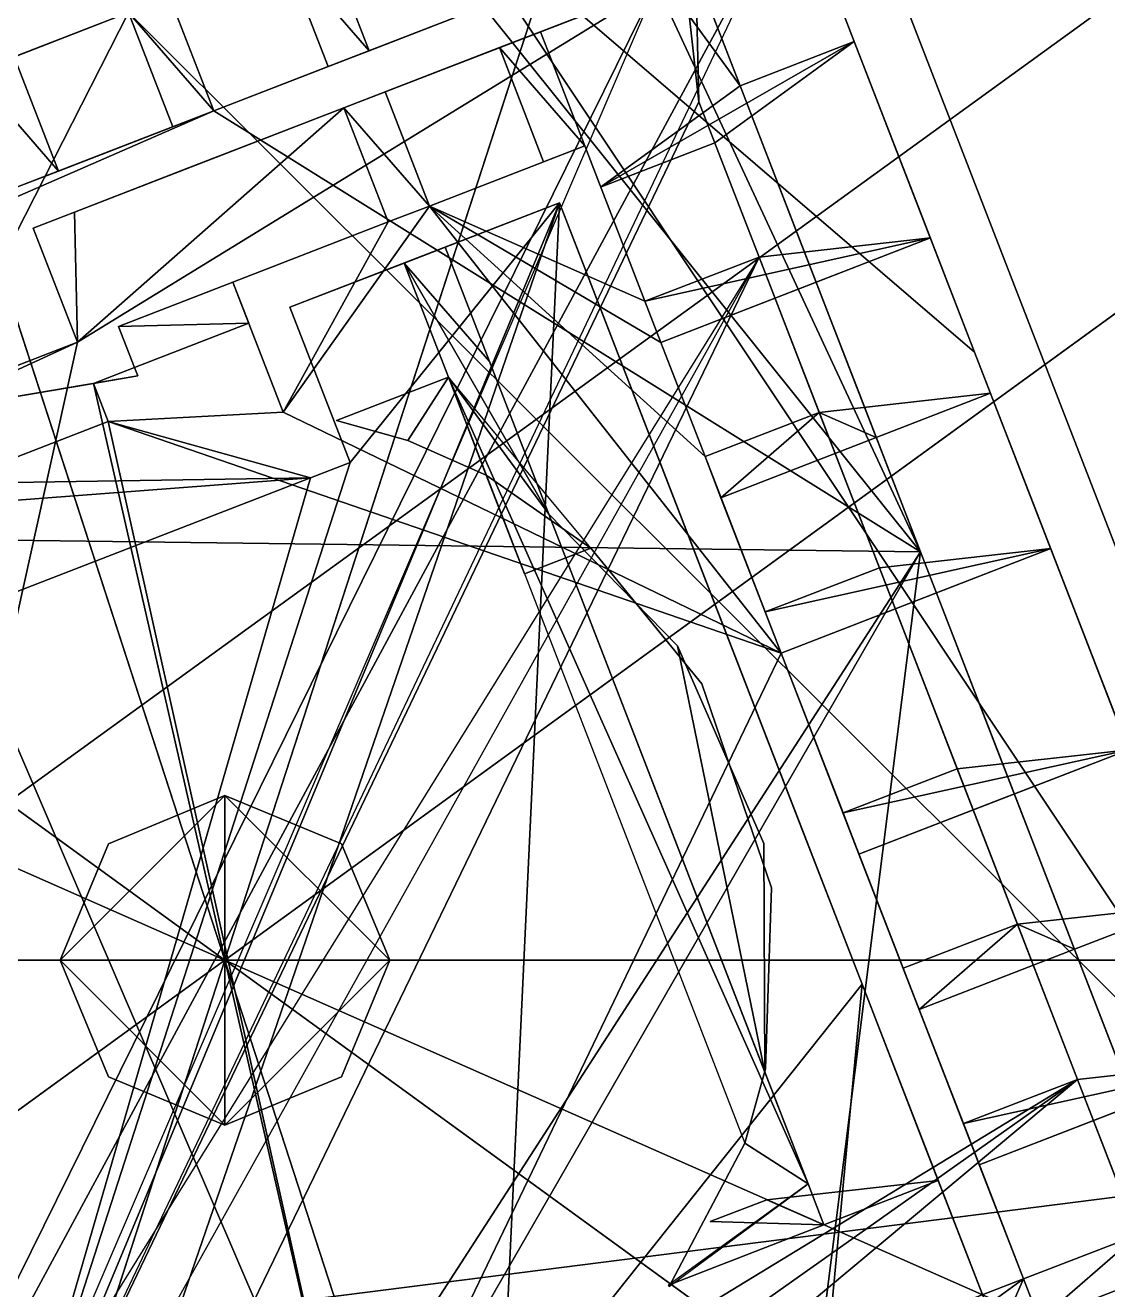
# Model space of a CAD drawing. Header units: metres. Extents: x -113 to 180, y -133 to 86.
# Drawn here: x 142.646 to 143.237, y 54.188 to 54.878 of the extents above; entities that cross this region are included whole.
import ezdxf

# ---------------------------------------------------------------- set-up
doc = ezdxf.new("R2010")
doc.units = ezdxf.units.M
for name, color, linetype, true_color in [('ACERA', 7, 'Continuous', 0xb9b3a6), ('ASFALTO', 7, 'Continuous', 0x4a4b4e), ('COPA', 7, 'Continuous', 0x4f7f4a), ('TERRENO', 7, 'Continuous', 0x9a9179), ('TRONCO', 7, 'Continuous', 0x6b4f35)]:
    doc.layers.add(name, color=color, linetype=linetype, true_color=true_color)

msp = doc.modelspace()

# ---------------------------------------------------------------- linework, layer by layer
at = {"layer": 'ACERA'}
for points in [[(138.92901, 51.7671, 70.19543), (145.1979, 54.17177, 69.82047), (144.5576, 55.8461, 69.88098)], [(138.92901, 51.7671, 70.19543), (144.5576, 55.8461, 69.88098), (142.37574, 55.00692, 70.01166)], [(143.44761, 54.06191, 69.928), (143.06112, 55.05996, 69.96495), (142.06307, 54.67347, 70.02765)], [(142.06307, 54.67347, 69.89765), (143.06112, 55.05996, 69.83495), (143.06112, 55.05996, 69.96495)], [(142.06307, 54.67347, 69.89765), (143.06112, 55.05996, 69.96495), (142.06307, 54.67347, 70.02765)], [(143.06112, 55.05996, 69.83495), (143.44761, 54.06191, 69.798), (143.44761, 54.06191, 69.928)], [(143.06112, 55.05996, 69.83495), (143.44761, 54.06191, 69.928), (143.06112, 55.05996, 69.96495)], [(143.03664, 54.84532, 69.96324), (143.00379, 54.93016, 69.9667), (142.97963, 54.99254, 69.96945)], [(143.03664, 54.84532, 69.96324), (142.97963, 54.99254, 69.96945), (142.98133, 54.92146, 69.96811)], [(143.06617, 54.95431, 69.96278), (142.99003, 54.89901, 69.96712), (142.4965, 53.89875, 69.98515)], [(143.06617, 54.95431, 69.96278), (142.4965, 53.89875, 69.98515), (142.52705, 53.81986, 69.98228)], [(143.16472, 54.69981, 69.95347), (143.06617, 54.95431, 69.96278), (142.87234, 54.95099, 69.97619)], [(143.16472, 54.69981, 69.95347), (143.09902, 54.86948, 69.95966), (143.06617, 54.95431, 69.96278)], [(143.06617, 54.95431, 69.83278), (143.09902, 54.86948, 69.82966), (143.09902, 54.86948, 69.95966)], [(143.06617, 54.95431, 69.83278), (143.09902, 54.86948, 69.95966), (143.06617, 54.95431, 69.96278)], [(143.33864, 54.25069, 69.93711), (142.87234, 54.95099, 69.97619), (142.70267, 54.88528, 69.98685)], [(143.33864, 54.25069, 69.93711), (143.16472, 54.69981, 69.95347), (142.87234, 54.95099, 69.97619)], [(143.01419, 54.83663, 69.96453), (143.00379, 54.93016, 69.9667), (142.52705, 53.81986, 69.98228)], [(142.83412, 54.86445, 69.97736), (142.80997, 54.92683, 69.98011), (142.78751, 54.91814, 69.98152)], [(142.80997, 54.92683, 69.85011), (142.83412, 54.86445, 69.84736), (142.83412, 54.86445, 69.97736)], [(142.80997, 54.92683, 69.85011), (142.83412, 54.86445, 69.97736), (142.80997, 54.92683, 69.98011)], [(143.00379, 54.93016, 69.8367), (143.03664, 54.84532, 69.83324), (143.03664, 54.84532, 69.96324)], [(143.00379, 54.93016, 69.8367), (143.03664, 54.84532, 69.96324), (143.00379, 54.93016, 69.9667)], [(143.01419, 54.83663, 69.96453), (143.01249, 54.9077, 69.96571), (143.00379, 54.93016, 69.9667)], [(143.1352, 54.59082, 69.95396), (142.98133, 54.92146, 69.96811), (142.8965, 54.88861, 69.97344)], [(143.1352, 54.59082, 69.95396), (143.03664, 54.84532, 69.96324), (142.98133, 54.92146, 69.96811)], [(142.83412, 54.86445, 69.97736), (142.78751, 54.91814, 69.98152), (142.81166, 54.85576, 69.97877)], [(142.81166, 54.85576, 69.84877), (142.78751, 54.91814, 69.85152), (142.78751, 54.91814, 69.98152)], [(142.81166, 54.85576, 69.84877), (142.78751, 54.91814, 69.98152), (142.81166, 54.85576, 69.97877)], [(143.01249, 54.9077, 69.83571), (143.01419, 54.83663, 69.83453), (143.01419, 54.83663, 69.96453)], [(143.01249, 54.9077, 69.83571), (143.01419, 54.83663, 69.96453), (143.01249, 54.9077, 69.96571)], [(142.99003, 54.89901, 69.96712), (142.67485, 54.70522, 69.98569), (142.4965, 53.89875, 69.98515)], [(142.99003, 54.89901, 69.96712), (142.82036, 54.8333, 69.97778), (142.67485, 54.70522, 69.98569)], [(142.99003, 54.89901, 69.96712), (142.9052, 54.86615, 69.97245), (142.82036, 54.8333, 69.97778)], [(142.9052, 54.86615, 69.84245), (142.99003, 54.89901, 69.83712), (142.99003, 54.89901, 69.96712)], [(142.9052, 54.86615, 69.84245), (142.99003, 54.89901, 69.96712), (142.9052, 54.86615, 69.97245)], [(142.74929, 54.8316, 69.98269), (142.72513, 54.89398, 69.98544), (142.70267, 54.88528, 69.98685)], [(142.72513, 54.89398, 69.85544), (142.74929, 54.8316, 69.85269), (142.74929, 54.8316, 69.98269)], [(142.72513, 54.89398, 69.85544), (142.74929, 54.8316, 69.98269), (142.72513, 54.89398, 69.98544)], [(142.70267, 54.88528, 69.98685), (142.42322, 54.77707, 70.00441), (142.16872, 54.67851, 70.0204)], [(142.70267, 54.88528, 69.98685), (142.16872, 54.67851, 70.0204), (142.31311, 54.1204, 70.00076)], [(142.70267, 54.88528, 69.98685), (142.31311, 54.1204, 70.00076), (143.33864, 54.25069, 69.93711)], [(142.70267, 54.88528, 69.98685), (142.61784, 54.85243, 69.99218), (142.42322, 54.77707, 70.00441)], [(142.61784, 54.85243, 69.86218), (142.70267, 54.88528, 69.85685), (142.70267, 54.88528, 69.98685)], [(142.61784, 54.85243, 69.86218), (142.70267, 54.88528, 69.98685), (142.61784, 54.85243, 69.99218)], [(142.74929, 54.8316, 69.98269), (142.70267, 54.88528, 69.98685), (142.72683, 54.82291, 69.9841)], [(142.72683, 54.82291, 69.8541), (142.70267, 54.88528, 69.85685), (142.70267, 54.88528, 69.98685)], [(142.72683, 54.82291, 69.8541), (142.70267, 54.88528, 69.98685), (142.72683, 54.82291, 69.9841)], [(142.8965, 54.88861, 69.97344), (142.81166, 54.85576, 69.97877), (142.74929, 54.8316, 69.98269)], [(143.1352, 54.59082, 69.95396), (142.8965, 54.88861, 69.97344), (142.74929, 54.8316, 69.98269)], [(142.8965, 54.88861, 69.97344), (142.83412, 54.86445, 69.97736), (142.81166, 54.85576, 69.97877)], [(142.83412, 54.86445, 69.84736), (142.8965, 54.88861, 69.84344), (142.8965, 54.88861, 69.97344)], [(142.83412, 54.86445, 69.84736), (142.8965, 54.88861, 69.97344), (142.83412, 54.86445, 69.97736)], [(142.95181, 54.81247, 69.96829), (142.92765, 54.87485, 69.97104), (142.9052, 54.86615, 69.97245)], [(142.92765, 54.87485, 69.84104), (142.9052, 54.86615, 69.84245), (142.9052, 54.86615, 69.97245)], [(142.92765, 54.87485, 69.84104), (142.9052, 54.86615, 69.97245), (142.92765, 54.87485, 69.97104)], [(142.95181, 54.81247, 69.83829), (142.92765, 54.87485, 69.84104), (142.92765, 54.87485, 69.97104)], [(142.95181, 54.81247, 69.83829), (142.92765, 54.87485, 69.97104), (142.95181, 54.81247, 69.96829)], [(142.82036, 54.8333, 69.84778), (142.9052, 54.86615, 69.84245), (142.9052, 54.86615, 69.97245)], [(142.82036, 54.8333, 69.84778), (142.9052, 54.86615, 69.97245), (142.82036, 54.8333, 69.97778)], [(142.9052, 54.86615, 69.97245), (142.92935, 54.80378, 69.9697), (142.95181, 54.81247, 69.96829)], [(142.9052, 54.86615, 69.84245), (142.92935, 54.80378, 69.8397), (142.92935, 54.80378, 69.9697)], [(142.9052, 54.86615, 69.84245), (142.92935, 54.80378, 69.9697), (142.9052, 54.86615, 69.97245)], [(143.09902, 54.86948, 69.95966), (143.03664, 54.84532, 69.96324), (142.9605, 54.79002, 69.9673)], [(142.9605, 54.79002, 69.9673), (143.02288, 54.81417, 69.96371), (143.09902, 54.86948, 69.95966)], [(143.02288, 54.81417, 69.83371), (143.09902, 54.86948, 69.82966), (143.09902, 54.86948, 69.95966)], [(143.02288, 54.81417, 69.83371), (143.09902, 54.86948, 69.95966), (143.02288, 54.81417, 69.96371)], [(143.09902, 54.86948, 69.82966), (143.03664, 54.84532, 69.83324), (143.03664, 54.84532, 69.96324)], [(143.09902, 54.86948, 69.82966), (143.03664, 54.84532, 69.96324), (143.09902, 54.86948, 69.95966)], [(143.16472, 54.69981, 69.95347), (143.13187, 54.78464, 69.95657), (143.09902, 54.86948, 69.95966)], [(143.09902, 54.86948, 69.82966), (143.13187, 54.78464, 69.82657), (143.13187, 54.78464, 69.95657)], [(143.09902, 54.86948, 69.82966), (143.13187, 54.78464, 69.95657), (143.09902, 54.86948, 69.95966)], [(142.66445, 54.79875, 69.98802), (142.6403, 54.86113, 69.99077), (142.61784, 54.85243, 69.99218)], [(142.6403, 54.86113, 69.86077), (142.66445, 54.79875, 69.85802), (142.66445, 54.79875, 69.98802)], [(142.6403, 54.86113, 69.86077), (142.66445, 54.79875, 69.98802), (142.6403, 54.86113, 69.99077)], [(142.66445, 54.79875, 69.98802), (142.61784, 54.85243, 69.99218), (142.642, 54.79005, 69.98943)], [(142.74929, 54.8316, 69.85269), (142.81166, 54.85576, 69.84877), (142.81166, 54.85576, 69.97877)], [(142.74929, 54.8316, 69.85269), (142.81166, 54.85576, 69.97877), (142.74929, 54.8316, 69.98269)], [(143.03664, 54.84532, 69.83324), (142.9605, 54.79002, 69.8373), (142.9605, 54.79002, 69.9673)], [(143.03664, 54.84532, 69.83324), (142.9605, 54.79002, 69.9673), (143.03664, 54.84532, 69.96324)], [(143.1352, 54.59082, 69.95396), (143.06949, 54.76049, 69.96015), (143.03664, 54.84532, 69.96324)], [(143.03664, 54.84532, 69.83324), (143.06949, 54.76049, 69.83015), (143.06949, 54.76049, 69.96015)], [(143.03664, 54.84532, 69.83324), (143.06949, 54.76049, 69.96015), (143.03664, 54.84532, 69.96324)], [(142.86697, 54.77962, 69.97362), (142.84282, 54.842, 69.97637), (142.82036, 54.8333, 69.97778)], [(142.82036, 54.8333, 69.84778), (142.84282, 54.842, 69.84637), (142.84282, 54.842, 69.97637)], [(142.82036, 54.8333, 69.84778), (142.84282, 54.842, 69.97637), (142.82036, 54.8333, 69.97778)], [(142.84282, 54.842, 69.84637), (142.86697, 54.77962, 69.84362), (142.86697, 54.77962, 69.97362)], [(142.84282, 54.842, 69.84637), (142.86697, 54.77962, 69.97362), (142.84282, 54.842, 69.97637)], [(142.74929, 54.8316, 69.98269), (142.642, 54.79005, 69.98943), (142.22402, 54.60237, 70.01524)], [(143.1352, 54.59082, 69.95396), (142.74929, 54.8316, 69.98269), (142.22402, 54.60237, 70.01524)], [(143.04704, 54.75179, 69.96144), (143.01419, 54.83663, 69.96453), (142.52705, 53.81986, 69.98228)], [(142.74929, 54.8316, 69.98269), (142.66445, 54.79875, 69.98802), (142.642, 54.79005, 69.98943)], [(142.74929, 54.8316, 69.98269), (142.72683, 54.82291, 69.9841), (142.66445, 54.79875, 69.98802)], [(142.82036, 54.8333, 69.97778), (142.73553, 54.80045, 69.98311), (142.67315, 54.77629, 69.98703)], [(142.82036, 54.8333, 69.97778), (142.67315, 54.77629, 69.98703), (142.67485, 54.70522, 69.98569)], [(142.73553, 54.80045, 69.85311), (142.82036, 54.8333, 69.84778), (142.82036, 54.8333, 69.97778)], [(142.73553, 54.80045, 69.85311), (142.82036, 54.8333, 69.97778), (142.73553, 54.80045, 69.98311)], [(142.86697, 54.77962, 69.97362), (142.82036, 54.8333, 69.97778), (142.84452, 54.77092, 69.97503)], [(142.84452, 54.77092, 69.84503), (142.82036, 54.8333, 69.84778), (142.82036, 54.8333, 69.97778)], [(142.84452, 54.77092, 69.84503), (142.82036, 54.8333, 69.97778), (142.84452, 54.77092, 69.97503)], [(143.01419, 54.83663, 69.83453), (143.04704, 54.75179, 69.83144), (143.04704, 54.75179, 69.96144)], [(143.01419, 54.83663, 69.83453), (143.04704, 54.75179, 69.96144), (143.01419, 54.83663, 69.96453)], [(142.66445, 54.79875, 69.85802), (142.72683, 54.82291, 69.8541), (142.72683, 54.82291, 69.9841)], [(142.66445, 54.79875, 69.85802), (142.72683, 54.82291, 69.9841), (142.66445, 54.79875, 69.98802)], [(142.98466, 54.72764, 69.96502), (142.95181, 54.81247, 69.96829), (142.86697, 54.77962, 69.97362)], [(142.86697, 54.77962, 69.84362), (142.95181, 54.81247, 69.83829), (142.95181, 54.81247, 69.96829)], [(142.86697, 54.77962, 69.84362), (142.95181, 54.81247, 69.96829), (142.86697, 54.77962, 69.97362)], [(142.92935, 54.80378, 69.8397), (142.95181, 54.81247, 69.83829), (142.95181, 54.81247, 69.96829)], [(142.92935, 54.80378, 69.8397), (142.95181, 54.81247, 69.96829), (142.92935, 54.80378, 69.9697)], [(142.95181, 54.81247, 69.83829), (142.98466, 54.72764, 69.83502), (142.98466, 54.72764, 69.96502)], [(142.95181, 54.81247, 69.83829), (142.98466, 54.72764, 69.96502), (142.95181, 54.81247, 69.96829)], [(142.9605, 54.79002, 69.8373), (143.02288, 54.81417, 69.83371), (143.02288, 54.81417, 69.96371)], [(142.9605, 54.79002, 69.8373), (143.02288, 54.81417, 69.96371), (142.9605, 54.79002, 69.9673)], [(142.67315, 54.77629, 69.85703), (142.73553, 54.80045, 69.85311), (142.73553, 54.80045, 69.98311)], [(142.67315, 54.77629, 69.85703), (142.73553, 54.80045, 69.98311), (142.67315, 54.77629, 69.98703)], [(143.13187, 54.78464, 69.82657), (143.16472, 54.69981, 69.82347), (143.16472, 54.69981, 69.95347)], [(143.13187, 54.78464, 69.82657), (143.16472, 54.69981, 69.95347), (143.13187, 54.78464, 69.95657)], [(142.63332, 54.04928, 69.9785), (142.69435, 54.07292, 69.97499), (142.93805, 54.78132, 69.96871)], [(142.63332, 54.04928, 69.9785), (142.93805, 54.78132, 69.96871), (142.82369, 54.63948, 69.97421)], [(142.67315, 54.77629, 69.98703), (142.65069, 54.7676, 69.98844), (142.67485, 54.70522, 69.98569)], [(142.65069, 54.7676, 69.85844), (142.67315, 54.77629, 69.85703), (142.67315, 54.77629, 69.98703)], [(142.65069, 54.7676, 69.85844), (142.67315, 54.77629, 69.98703), (142.65069, 54.7676, 69.98844)], [(142.69435, 54.07292, 69.97499), (142.90638, 54.10731, 69.96223), (142.93805, 54.78132, 69.96871)], [(142.86697, 54.77962, 69.97362), (142.84452, 54.77092, 69.97503), (142.7872, 54.66701, 69.97722)], [(143.05906, 54.53551, 69.95802), (142.86697, 54.77962, 69.97362), (142.7872, 54.66701, 69.97722)], [(142.93805, 54.78132, 69.96871), (142.85321, 54.74847, 69.97404), (142.79083, 54.72431, 69.97796)], [(142.93805, 54.78132, 69.96871), (142.79083, 54.72431, 69.97796), (142.82369, 54.63948, 69.97421)], [(142.85321, 54.74847, 69.84404), (142.93805, 54.78132, 69.83871), (142.93805, 54.78132, 69.96871)], [(142.85321, 54.74847, 69.84404), (142.93805, 54.78132, 69.96871), (142.85321, 54.74847, 69.97404)], [(142.99335, 54.70518, 69.9642), (142.98466, 54.72764, 69.96502), (142.86697, 54.77962, 69.97362)], [(143.01751, 54.6428, 69.96193), (142.99335, 54.70518, 69.9642), (142.86697, 54.77962, 69.97362)], [(143.05906, 54.53551, 69.95802), (143.01751, 54.6428, 69.96193), (142.86697, 54.77962, 69.97362)], [(142.90638, 54.10731, 69.96223), (143.10327, 54.35465, 69.95303), (142.93805, 54.78132, 69.96871)], [(142.99505, 54.63411, 69.96322), (142.9622, 54.71894, 69.96631), (142.93805, 54.78132, 69.96871)], [(143.07042, 54.43949, 69.95613), (142.99505, 54.63411, 69.96322), (142.93805, 54.78132, 69.96871)], [(143.10327, 54.35465, 69.95303), (143.07042, 54.43949, 69.95613), (142.93805, 54.78132, 69.96871)], [(142.93805, 54.78132, 69.83871), (142.9622, 54.71894, 69.83631), (142.9622, 54.71894, 69.96631)], [(142.93805, 54.78132, 69.83871), (142.9622, 54.71894, 69.96631), (142.93805, 54.78132, 69.96871)], [(142.67485, 54.70522, 69.85569), (142.65069, 54.7676, 69.85844), (142.65069, 54.7676, 69.98844)], [(142.67485, 54.70522, 69.85569), (142.65069, 54.7676, 69.98844), (142.67485, 54.70522, 69.98569)], [(142.84452, 54.77092, 69.97503), (142.75968, 54.73807, 69.98036), (142.7872, 54.66701, 69.97722)], [(142.75968, 54.73807, 69.85036), (142.84452, 54.77092, 69.84503), (142.84452, 54.77092, 69.97503)], [(142.75968, 54.73807, 69.85036), (142.84452, 54.77092, 69.97503), (142.75968, 54.73807, 69.98036)], [(143.14057, 54.76219, 69.95575), (143.04704, 54.75179, 69.96144), (142.98466, 54.72764, 69.96502)], [(142.99335, 54.70518, 69.9642), (143.14057, 54.76219, 69.95575), (142.98466, 54.72764, 69.96502)], [(142.99335, 54.70518, 69.9642), (143.07819, 54.73803, 69.95933), (143.14057, 54.76219, 69.95575)], [(143.04704, 54.75179, 69.83144), (143.14057, 54.76219, 69.82575), (143.14057, 54.76219, 69.95575)], [(143.04704, 54.75179, 69.83144), (143.14057, 54.76219, 69.95575), (143.04704, 54.75179, 69.96144)], [(143.14057, 54.76219, 69.82575), (143.07819, 54.73803, 69.82933), (143.07819, 54.73803, 69.95933)], [(143.14057, 54.76219, 69.82575), (143.07819, 54.73803, 69.95933), (143.14057, 54.76219, 69.95575)], [(142.89982, 54.69479, 69.96989), (142.87567, 54.75716, 69.97263), (142.85321, 54.74847, 69.97404)], [(142.85321, 54.74847, 69.84404), (142.87567, 54.75716, 69.84263), (142.87567, 54.75716, 69.97263)], [(142.85321, 54.74847, 69.84404), (142.87567, 54.75716, 69.97263), (142.85321, 54.74847, 69.97404)], [(142.87567, 54.75716, 69.84263), (142.89982, 54.69479, 69.83989), (142.89982, 54.69479, 69.96989)], [(142.87567, 54.75716, 69.84263), (142.89982, 54.69479, 69.96989), (142.87567, 54.75716, 69.97263)], [(143.1352, 54.59082, 69.95396), (143.10235, 54.67565, 69.95706), (143.06949, 54.76049, 69.96015)], [(143.06949, 54.76049, 69.83015), (143.10235, 54.67565, 69.82706), (143.10235, 54.67565, 69.95706)], [(143.06949, 54.76049, 69.83015), (143.10235, 54.67565, 69.95706), (143.06949, 54.76049, 69.96015)], [(142.44452, 53.78106, 69.98693), (142.66617, 53.96445, 69.97541), (143.04704, 54.75179, 69.96144)], [(142.66617, 53.96445, 69.97541), (143.22096, 54.30267, 69.94507), (143.04704, 54.75179, 69.96144)], [(142.79083, 54.72431, 69.84796), (142.85321, 54.74847, 69.84404), (142.85321, 54.74847, 69.97404)], [(142.79083, 54.72431, 69.84796), (142.85321, 54.74847, 69.97404), (142.79083, 54.72431, 69.97796)], [(142.93215, 54.6113, 69.96685), (142.89982, 54.69479, 69.96989), (142.85321, 54.74847, 69.97404)], [(142.93215, 54.6113, 69.96685), (142.85321, 54.74847, 69.97404), (142.87737, 54.68609, 69.97129)], [(142.87737, 54.68609, 69.84129), (142.85321, 54.74847, 69.84404), (142.85321, 54.74847, 69.97404)], [(142.87737, 54.68609, 69.84129), (142.85321, 54.74847, 69.97404), (142.87737, 54.68609, 69.97129)], [(142.98466, 54.72764, 69.83502), (143.04704, 54.75179, 69.83144), (143.04704, 54.75179, 69.96144)], [(142.98466, 54.72764, 69.83502), (143.04704, 54.75179, 69.96144), (142.98466, 54.72764, 69.96502)], [(143.11274, 54.58212, 69.95525), (143.07989, 54.66696, 69.95835), (143.04704, 54.75179, 69.96144)], [(143.22096, 54.30267, 69.94507), (143.11274, 54.58212, 69.95525), (143.04704, 54.75179, 69.96144)], [(143.04704, 54.75179, 69.83144), (143.07989, 54.66696, 69.82835), (143.07989, 54.66696, 69.95835)], [(143.04704, 54.75179, 69.83144), (143.07989, 54.66696, 69.95835), (143.04704, 54.75179, 69.96144)], [(142.76838, 54.71562, 69.97937), (142.75968, 54.73807, 69.98036), (142.6973, 54.71392, 69.98428)], [(142.75968, 54.73807, 69.85036), (142.6973, 54.71392, 69.85428), (142.6973, 54.71392, 69.98428)], [(142.75968, 54.73807, 69.85036), (142.6973, 54.71392, 69.98428), (142.75968, 54.73807, 69.98036)], [(142.76838, 54.71562, 69.84937), (142.75968, 54.73807, 69.85036), (142.75968, 54.73807, 69.98036)], [(142.76838, 54.71562, 69.84937), (142.75968, 54.73807, 69.98036), (142.76838, 54.71562, 69.97937)], [(142.7872, 54.66701, 69.84722), (142.75968, 54.73807, 69.85036), (142.75968, 54.73807, 69.98036)], [(142.7872, 54.66701, 69.84722), (142.75968, 54.73807, 69.98036), (142.7872, 54.66701, 69.97722)], [(143.07819, 54.73803, 69.82933), (142.99335, 54.70518, 69.8342), (142.99335, 54.70518, 69.9642)], [(143.07819, 54.73803, 69.82933), (142.99335, 54.70518, 69.9642), (143.07819, 54.73803, 69.95933)], [(142.82369, 54.63948, 69.84421), (142.79083, 54.72431, 69.84796), (142.79083, 54.72431, 69.97796)], [(142.82369, 54.63948, 69.84421), (142.79083, 54.72431, 69.97796), (142.82369, 54.63948, 69.97421)], [(142.6973, 54.71392, 69.98428), (142.706, 54.69146, 69.98329), (142.76838, 54.71562, 69.97937)], [(142.6973, 54.71392, 69.85428), (142.706, 54.69146, 69.85329), (142.706, 54.69146, 69.98329)], [(142.6973, 54.71392, 69.85428), (142.706, 54.69146, 69.98329), (142.6973, 54.71392, 69.98428)], [(142.706, 54.69146, 69.85329), (142.76838, 54.71562, 69.84937), (142.76838, 54.71562, 69.97937)], [(142.706, 54.69146, 69.85329), (142.76838, 54.71562, 69.97937), (142.706, 54.69146, 69.98329)], [(142.9622, 54.71894, 69.83631), (142.99505, 54.63411, 69.83322), (142.99505, 54.63411, 69.96322)], [(142.9622, 54.71894, 69.83631), (142.99505, 54.63411, 69.96322), (142.9622, 54.71894, 69.96631)], [(142.67485, 54.70522, 69.98569), (142.58752, 54.6714, 69.99117), (142.31925, 54.5417, 70.00758)], [(142.67485, 54.70522, 69.98569), (142.31925, 54.5417, 70.00758), (142.4965, 53.89875, 69.98515)], [(142.58752, 54.6714, 69.86117), (142.67485, 54.70522, 69.85569), (142.67485, 54.70522, 69.98569)], [(142.58752, 54.6714, 69.86117), (142.67485, 54.70522, 69.98569), (142.58752, 54.6714, 69.99117)], [(142.99335, 54.70518, 69.8342), (143.01751, 54.6428, 69.83193), (143.01751, 54.6428, 69.96193)], [(142.99335, 54.70518, 69.8342), (143.01751, 54.6428, 69.96193), (142.99335, 54.70518, 69.9642)], [(143.33864, 54.25069, 69.93711), (143.19758, 54.61498, 69.95038), (143.16472, 54.69981, 69.95347)], [(143.16472, 54.69981, 69.82347), (143.19758, 54.61498, 69.82038), (143.19758, 54.61498, 69.95038)], [(143.16472, 54.69981, 69.82347), (143.19758, 54.61498, 69.95038), (143.16472, 54.69981, 69.95347)], [(142.89982, 54.69479, 69.83989), (142.93215, 54.6113, 69.83685), (142.93215, 54.6113, 69.96685)], [(142.89982, 54.69479, 69.83989), (142.93215, 54.6113, 69.96685), (142.89982, 54.69479, 69.96989)], [(142.70778, 54.68687, 69.98308), (142.56506, 54.66271, 69.99258), (142.68354, 54.68276, 69.9847)], [(142.56506, 54.66271, 69.86258), (142.70778, 54.68687, 69.85308), (142.70778, 54.68687, 69.98308)], [(142.56506, 54.66271, 69.86258), (142.70778, 54.68687, 69.98308), (142.56506, 54.66271, 69.99258)], [(142.706, 54.69146, 69.85329), (142.68354, 54.68276, 69.8547), (142.68354, 54.68276, 69.9847)], [(142.706, 54.69146, 69.85329), (142.68354, 54.68276, 69.9847), (142.706, 54.69146, 69.98329)], [(142.70778, 54.68687, 69.85308), (142.706, 54.69146, 69.85329), (142.706, 54.69146, 69.98329)], [(142.70778, 54.68687, 69.85308), (142.706, 54.69146, 69.98329), (142.70778, 54.68687, 69.98308)], [(142.87737, 54.68609, 69.97129), (142.81634, 54.66246, 69.97512), (142.85517, 54.65167, 69.97224)], [(142.81634, 54.66246, 69.84512), (142.87737, 54.68609, 69.84129), (142.87737, 54.68609, 69.97129)], [(142.81634, 54.66246, 69.84512), (142.87737, 54.68609, 69.97129), (142.81634, 54.66246, 69.97512)], [(142.87737, 54.68609, 69.97129), (142.85517, 54.65167, 69.97224), (142.89803, 54.63273, 69.96924)], [(142.87737, 54.68609, 69.97129), (142.89803, 54.63273, 69.96924), (142.95515, 54.59283, 69.96519)], [(143.07375, 54.24566, 69.95352), (142.93215, 54.6113, 69.96685), (142.87737, 54.68609, 69.97129)], [(143.03932, 54.26786, 69.95594), (143.07375, 54.24566, 69.95352), (142.87737, 54.68609, 69.97129)], [(142.56506, 54.66271, 69.99258), (142.82714, 54.05261, 69.96648), (142.68354, 54.68276, 69.9847)], [(142.82714, 54.05261, 69.96648), (142.69163, 54.66188, 69.98378), (142.68354, 54.68276, 69.9847)], [(142.68354, 54.68276, 69.8547), (142.69163, 54.66188, 69.85378), (142.69163, 54.66188, 69.98378)], [(142.68354, 54.68276, 69.8547), (142.69163, 54.66188, 69.98378), (142.68354, 54.68276, 69.9847)], [(142.06307, 54.67347, 70.02765), (142.44956, 53.67541, 69.98531), (143.44761, 54.06191, 69.928)], [(143.11104, 54.6532, 69.95624), (143.17342, 54.67735, 69.95266), (143.07989, 54.66696, 69.95835)], [(143.07989, 54.66696, 69.82835), (143.17342, 54.67735, 69.82266), (143.17342, 54.67735, 69.95266)], [(143.07989, 54.66696, 69.82835), (143.17342, 54.67735, 69.95266), (143.07989, 54.66696, 69.95835)], [(143.10235, 54.67565, 69.82706), (143.1352, 54.59082, 69.82396), (143.1352, 54.59082, 69.95396)], [(143.10235, 54.67565, 69.82706), (143.1352, 54.59082, 69.95396), (143.10235, 54.67565, 69.95706)], [(143.17342, 54.67735, 69.82266), (143.11104, 54.6532, 69.82624), (143.11104, 54.6532, 69.95624)], [(143.17342, 54.67735, 69.82266), (143.11104, 54.6532, 69.95624), (143.17342, 54.67735, 69.95266)], [(143.05906, 54.53551, 69.95802), (142.7872, 54.66701, 69.97722), (142.69163, 54.66188, 69.98378)], [(142.69163, 54.66188, 69.85378), (142.7872, 54.66701, 69.84722), (142.7872, 54.66701, 69.97722)], [(142.69163, 54.66188, 69.85378), (142.7872, 54.66701, 69.97722), (142.69163, 54.66188, 69.98378)], [(143.02621, 54.62035, 69.96111), (143.07989, 54.66696, 69.95835), (143.01751, 54.6428, 69.96193)], [(143.01751, 54.6428, 69.83193), (143.07989, 54.66696, 69.82835), (143.07989, 54.66696, 69.95835)], [(143.01751, 54.6428, 69.83193), (143.07989, 54.66696, 69.95835), (143.01751, 54.6428, 69.96193)], [(143.02621, 54.62035, 69.96111), (143.11104, 54.6532, 69.95624), (143.07989, 54.66696, 69.95835)], [(143.07989, 54.66696, 69.82835), (143.11274, 54.58212, 69.82525), (143.11274, 54.58212, 69.95525)], [(143.07989, 54.66696, 69.82835), (143.11274, 54.58212, 69.95525), (143.07989, 54.66696, 69.95835)], [(142.56506, 54.66271, 69.99258), (142.41781, 54.28719, 69.99636), (142.82714, 54.05261, 69.96648)], [(142.80213, 54.63113, 69.97557), (142.69163, 54.66188, 69.98378), (142.6043, 54.62806, 69.98926)], [(142.6043, 54.62806, 69.85926), (142.69163, 54.66188, 69.85378), (142.69163, 54.66188, 69.98378)], [(142.6043, 54.62806, 69.85926), (142.69163, 54.66188, 69.98378), (142.6043, 54.62806, 69.98926)], [(142.82714, 54.05261, 69.96648), (143.05906, 54.53551, 69.95802), (142.69163, 54.66188, 69.98378)], [(142.69163, 54.66188, 69.85378), (142.80213, 54.63113, 69.84557), (142.80213, 54.63113, 69.97557)], [(142.69163, 54.66188, 69.85378), (142.80213, 54.63113, 69.97557), (142.69163, 54.66188, 69.98378)], [(142.85517, 54.65167, 69.84224), (142.81634, 54.66246, 69.84512), (142.81634, 54.66246, 69.97512)], [(142.85517, 54.65167, 69.84224), (142.81634, 54.66246, 69.97512), (142.85517, 54.65167, 69.97224)], [(142.89803, 54.63273, 69.83924), (142.85517, 54.65167, 69.84224), (142.85517, 54.65167, 69.97224)], [(142.89803, 54.63273, 69.83924), (142.85517, 54.65167, 69.97224), (142.89803, 54.63273, 69.96924)], [(143.11104, 54.6532, 69.82624), (143.02621, 54.62035, 69.83111), (143.02621, 54.62035, 69.96111)], [(143.11104, 54.6532, 69.82624), (143.02621, 54.62035, 69.96111), (143.11104, 54.6532, 69.95624)], [(142.82369, 54.63948, 69.97421), (142.80213, 54.63113, 69.97557), (142.63332, 54.04928, 69.9785)], [(142.80213, 54.63113, 69.84557), (142.82369, 54.63948, 69.84421), (142.82369, 54.63948, 69.97421)], [(142.80213, 54.63113, 69.84557), (142.82369, 54.63948, 69.97421), (142.80213, 54.63113, 69.97557)], [(143.05906, 54.53551, 69.95802), (143.02621, 54.62035, 69.96111), (143.01751, 54.6428, 69.96193)], [(142.80213, 54.63113, 69.97557), (142.48892, 54.6074, 69.99692), (142.37456, 54.46556, 70.00243)], [(142.80213, 54.63113, 69.97557), (142.37456, 54.46556, 70.00243), (142.63332, 54.04928, 69.9785)], [(142.80213, 54.63113, 69.97557), (142.6043, 54.62806, 69.98926), (142.48892, 54.6074, 69.99692)], [(142.89803, 54.63273, 69.96924), (142.91892, 54.5788, 69.96727), (142.95515, 54.59283, 69.96519)], [(142.91892, 54.5788, 69.83727), (142.89803, 54.63273, 69.83924), (142.89803, 54.63273, 69.96924)], [(142.91892, 54.5788, 69.83727), (142.89803, 54.63273, 69.96924), (142.91892, 54.5788, 69.96727)], [(143.07042, 54.43949, 69.95613), (143.02791, 54.54927, 69.96013), (142.99505, 54.63411, 69.96322)], [(142.99505, 54.63411, 69.83322), (143.02791, 54.54927, 69.83013), (143.02791, 54.54927, 69.96013)], [(142.99505, 54.63411, 69.83322), (143.02791, 54.54927, 69.96013), (142.99505, 54.63411, 69.96322)], [(143.05906, 54.53551, 69.95802), (143.05036, 54.55797, 69.95884), (143.02621, 54.62035, 69.96111)], [(143.02621, 54.62035, 69.83111), (143.05036, 54.55797, 69.82884), (143.05036, 54.55797, 69.95884)], [(143.02621, 54.62035, 69.83111), (143.05036, 54.55797, 69.95884), (143.02621, 54.62035, 69.96111)], [(143.05011, 54.30669, 69.95575), (143.00254, 54.53945, 69.96158), (142.93215, 54.6113, 69.96685)], [(143.07375, 54.24566, 69.95352), (143.05011, 54.30669, 69.95575), (142.93215, 54.6113, 69.96685)], [(142.93215, 54.6113, 69.83685), (143.00254, 54.53945, 69.83158), (143.00254, 54.53945, 69.96158)], [(142.93215, 54.6113, 69.83685), (143.00254, 54.53945, 69.96158), (142.93215, 54.6113, 69.96685)], [(143.27294, 54.42035, 69.94329), (143.24009, 54.50519, 69.94638), (143.19758, 54.61498, 69.95038)], [(143.33864, 54.25069, 69.93711), (143.27294, 54.42035, 69.94329), (143.19758, 54.61498, 69.95038)], [(143.19758, 54.61498, 69.82038), (143.24009, 54.50519, 69.81638), (143.24009, 54.50519, 69.94638)], [(143.19758, 54.61498, 69.82038), (143.24009, 54.50519, 69.94638), (143.19758, 54.61498, 69.95038)], [(142.22402, 54.60237, 70.01524), (142.59173, 53.83807, 69.97848), (142.69032, 53.90207, 69.97313)], [(142.69032, 53.90207, 69.97313), (143.1352, 54.59082, 69.95396), (142.22402, 54.60237, 70.01524)], [(142.69032, 53.90207, 69.97313), (142.7527, 53.92623, 69.96955), (143.1352, 54.59082, 69.95396)], [(142.7527, 53.92623, 69.96955), (143.06331, 54.02068, 69.9514), (143.1352, 54.59082, 69.95396)], [(142.95515, 54.59283, 69.83519), (142.91892, 54.5788, 69.83727), (142.91892, 54.5788, 69.96727)], [(142.95515, 54.59283, 69.83519), (142.91892, 54.5788, 69.96727), (142.95515, 54.59283, 69.96519)], [(143.01572, 54.51873, 69.83051), (142.95515, 54.59283, 69.83519), (142.95515, 54.59283, 69.96519)], [(143.01572, 54.51873, 69.83051), (142.95515, 54.59283, 69.96519), (143.01572, 54.51873, 69.96051)], [(143.20627, 54.59252, 69.94956), (143.11274, 54.58212, 69.95525), (143.05036, 54.55797, 69.95884)], [(143.05906, 54.53551, 69.95802), (143.20627, 54.59252, 69.94956), (143.05036, 54.55797, 69.95884)], [(143.05906, 54.53551, 69.95802), (143.14389, 54.56836, 69.95315), (143.20627, 54.59252, 69.94956)], [(143.06331, 54.02068, 69.9514), (143.30912, 54.1417, 69.9376), (143.1352, 54.59082, 69.95396)], [(143.11274, 54.58212, 69.82525), (143.20627, 54.59252, 69.81956), (143.20627, 54.59252, 69.94956)], [(143.11274, 54.58212, 69.82525), (143.20627, 54.59252, 69.94956), (143.11274, 54.58212, 69.95525)], [(143.21056, 54.3962, 69.94687), (143.17771, 54.48103, 69.94996), (143.1352, 54.59082, 69.95396)], [(143.30912, 54.1417, 69.9376), (143.21056, 54.3962, 69.94687), (143.1352, 54.59082, 69.95396)], [(143.1352, 54.59082, 69.82396), (143.17771, 54.48103, 69.81996), (143.17771, 54.48103, 69.94996)], [(143.1352, 54.59082, 69.82396), (143.17771, 54.48103, 69.94996), (143.1352, 54.59082, 69.95396)], [(143.20627, 54.59252, 69.81956), (143.14389, 54.56836, 69.82315), (143.14389, 54.56836, 69.95315)], [(143.20627, 54.59252, 69.81956), (143.14389, 54.56836, 69.95315), (143.20627, 54.59252, 69.94956)], [(143.05036, 54.55797, 69.82884), (143.11274, 54.58212, 69.82525), (143.11274, 54.58212, 69.95525)], [(143.05036, 54.55797, 69.82884), (143.11274, 54.58212, 69.95525), (143.05036, 54.55797, 69.95884)], [(143.18811, 54.3875, 69.94816), (143.15525, 54.47234, 69.95125), (143.11274, 54.58212, 69.95525)], [(143.22096, 54.30267, 69.94507), (143.18811, 54.3875, 69.94816), (143.11274, 54.58212, 69.95525)], [(143.11274, 54.58212, 69.82525), (143.15525, 54.47234, 69.82125), (143.15525, 54.47234, 69.95125)], [(143.11274, 54.58212, 69.82525), (143.15525, 54.47234, 69.95125), (143.11274, 54.58212, 69.95525)], [(143.14389, 54.56836, 69.82315), (143.05906, 54.53551, 69.82802), (143.05906, 54.53551, 69.95802)], [(143.14389, 54.56836, 69.82315), (143.05906, 54.53551, 69.95802), (143.14389, 54.56836, 69.95315)], [(143.02791, 54.54927, 69.83013), (143.07042, 54.43949, 69.82613), (143.07042, 54.43949, 69.95613)], [(143.02791, 54.54927, 69.83013), (143.07042, 54.43949, 69.95613), (143.02791, 54.54927, 69.96013)], [(142.82714, 54.05261, 69.96648), (143.19143, 54.19368, 69.94556), (143.05906, 54.53551, 69.95802)], [(143.05011, 54.30669, 69.95575), (143.04954, 54.4314, 69.95732), (143.00254, 54.53945, 69.96158)], [(143.00254, 54.53945, 69.83158), (143.04954, 54.4314, 69.82732), (143.04954, 54.4314, 69.95732)], [(143.00254, 54.53945, 69.83158), (143.04954, 54.4314, 69.95732), (143.00254, 54.53945, 69.96158)], [(143.10157, 54.42573, 69.95402), (143.09288, 54.44818, 69.95484), (143.05906, 54.53551, 69.95802)], [(143.19143, 54.19368, 69.94556), (143.10157, 54.42573, 69.95402), (143.05906, 54.53551, 69.95802)], [(143.05906, 54.53551, 69.82802), (143.09288, 54.44818, 69.82484), (143.09288, 54.44818, 69.95484)], [(143.05906, 54.53551, 69.82802), (143.09288, 54.44818, 69.95484), (143.05906, 54.53551, 69.95802)], [(143.05375, 54.40721, 69.82676), (143.01572, 54.51873, 69.83051), (143.01572, 54.51873, 69.96051)], [(143.05375, 54.40721, 69.82676), (143.01572, 54.51873, 69.96051), (143.05375, 54.40721, 69.95676)], [(143.24879, 54.48273, 69.94556), (143.15525, 54.47234, 69.95125), (143.09288, 54.44818, 69.95484)], [(143.10157, 54.42573, 69.95402), (143.24879, 54.48273, 69.94556), (143.09288, 54.44818, 69.95484)], [(143.10157, 54.42573, 69.95402), (143.18641, 54.45858, 69.94915), (143.24879, 54.48273, 69.94556)], [(143.15525, 54.47234, 69.82125), (143.24879, 54.48273, 69.81556), (143.24879, 54.48273, 69.94556)], [(143.15525, 54.47234, 69.82125), (143.24879, 54.48273, 69.94556), (143.15525, 54.47234, 69.95125)], [(143.17771, 54.48103, 69.81996), (143.21056, 54.3962, 69.81687), (143.21056, 54.3962, 69.94687)], [(143.17771, 54.48103, 69.81996), (143.21056, 54.3962, 69.94687), (143.17771, 54.48103, 69.94996)], [(143.24879, 54.48273, 69.81556), (143.18641, 54.45858, 69.81915), (143.18641, 54.45858, 69.94915)], [(143.24879, 54.48273, 69.81556), (143.18641, 54.45858, 69.94915), (143.24879, 54.48273, 69.94556)], [(143.09288, 54.44818, 69.82484), (143.15525, 54.47234, 69.82125), (143.15525, 54.47234, 69.95125)], [(143.09288, 54.44818, 69.82484), (143.15525, 54.47234, 69.95125), (143.09288, 54.44818, 69.95484)], [(143.15525, 54.47234, 69.82125), (143.18811, 54.3875, 69.81816), (143.18811, 54.3875, 69.94816)], [(143.15525, 54.47234, 69.82125), (143.18811, 54.3875, 69.94816), (143.15525, 54.47234, 69.95125)], [(143.18641, 54.45858, 69.81915), (143.10157, 54.42573, 69.82402), (143.10157, 54.42573, 69.95402)], [(143.18641, 54.45858, 69.81915), (143.10157, 54.42573, 69.95402), (143.18641, 54.45858, 69.94915)], [(143.07042, 54.43949, 69.82613), (143.10327, 54.35465, 69.82303), (143.10327, 54.35465, 69.95303)], [(143.07042, 54.43949, 69.82613), (143.10327, 54.35465, 69.95303), (143.07042, 54.43949, 69.95613)], [(143.04954, 54.4314, 69.82732), (143.05011, 54.30669, 69.82575), (143.05011, 54.30669, 69.95575)], [(143.04954, 54.4314, 69.82732), (143.05011, 54.30669, 69.95575), (143.04954, 54.4314, 69.95732)], [(143.13442, 54.34089, 69.95093), (143.12573, 54.36335, 69.95174), (143.10157, 54.42573, 69.95402)], [(143.19143, 54.19368, 69.94556), (143.13442, 54.34089, 69.95093), (143.10157, 54.42573, 69.95402)], [(143.10157, 54.42573, 69.82402), (143.12573, 54.36335, 69.82174), (143.12573, 54.36335, 69.95174)], [(143.10157, 54.42573, 69.82402), (143.12573, 54.36335, 69.95174), (143.10157, 54.42573, 69.95402)], [(143.05046, 54.30838, 69.82575), (143.05375, 54.40721, 69.82676), (143.05375, 54.40721, 69.95676)], [(143.05046, 54.30838, 69.82575), (143.05375, 54.40721, 69.95676), (143.05046, 54.30838, 69.95575)], [(143.21926, 54.37374, 69.94605), (143.28164, 54.3979, 69.94247), (143.18811, 54.3875, 69.94816)], [(143.18811, 54.3875, 69.81816), (143.28164, 54.3979, 69.81247), (143.28164, 54.3979, 69.94247)], [(143.18811, 54.3875, 69.81816), (143.28164, 54.3979, 69.94247), (143.18811, 54.3875, 69.94816)], [(143.30912, 54.1417, 69.9376), (143.24341, 54.31136, 69.94378), (143.21056, 54.3962, 69.94687)], [(143.21056, 54.3962, 69.81687), (143.24341, 54.31136, 69.81378), (143.24341, 54.31136, 69.94378)], [(143.21056, 54.3962, 69.81687), (143.24341, 54.31136, 69.94378), (143.21056, 54.3962, 69.94687)], [(143.28164, 54.3979, 69.81247), (143.21926, 54.37374, 69.81605), (143.21926, 54.37374, 69.94605)], [(143.28164, 54.3979, 69.81247), (143.21926, 54.37374, 69.94605), (143.28164, 54.3979, 69.94247)], [(143.13442, 54.34089, 69.95093), (143.18811, 54.3875, 69.94816), (143.12573, 54.36335, 69.95174)], [(143.12573, 54.36335, 69.82174), (143.18811, 54.3875, 69.81816), (143.18811, 54.3875, 69.94816)], [(143.12573, 54.36335, 69.82174), (143.18811, 54.3875, 69.94816), (143.12573, 54.36335, 69.95174)], [(143.13442, 54.34089, 69.95093), (143.21926, 54.37374, 69.94605), (143.18811, 54.3875, 69.94816)], [(143.18811, 54.3875, 69.81816), (143.22096, 54.30267, 69.81507), (143.22096, 54.30267, 69.94507)], [(143.18811, 54.3875, 69.81816), (143.22096, 54.30267, 69.94507), (143.18811, 54.3875, 69.94816)], [(143.21926, 54.37374, 69.81605), (143.13442, 54.34089, 69.82093), (143.13442, 54.34089, 69.95093)], [(143.21926, 54.37374, 69.81605), (143.13442, 54.34089, 69.95093), (143.21926, 54.37374, 69.94605)], [(142.90638, 54.10731, 69.96223), (143.08414, 54.15213, 69.95172), (143.10327, 54.35465, 69.95303)], [(143.08414, 54.15213, 69.95172), (143.17767, 54.16253, 69.94603), (143.10327, 54.35465, 69.95303)], [(143.17767, 54.16253, 69.94603), (143.13612, 54.26982, 69.94994), (143.10327, 54.35465, 69.95303)], [(143.10327, 54.35465, 69.82303), (143.13612, 54.26982, 69.81994), (143.13612, 54.26982, 69.94994)], [(143.10327, 54.35465, 69.82303), (143.13612, 54.26982, 69.94994), (143.10327, 54.35465, 69.95303)], [(143.19143, 54.19368, 69.94556), (143.15858, 54.27851, 69.94865), (143.13442, 54.34089, 69.95093)], [(143.13442, 54.34089, 69.82093), (143.15858, 54.27851, 69.81865), (143.15858, 54.27851, 69.94865)], [(143.13442, 54.34089, 69.82093), (143.15858, 54.27851, 69.94865), (143.13442, 54.34089, 69.95093)], [(143.31449, 54.31306, 69.93938), (143.22096, 54.30267, 69.94507), (143.15858, 54.27851, 69.94865)], [(143.16728, 54.25606, 69.94783), (143.31449, 54.31306, 69.93938), (143.15858, 54.27851, 69.94865)], [(143.16728, 54.25606, 69.94783), (143.25211, 54.28891, 69.94296), (143.31449, 54.31306, 69.93938)], [(143.22096, 54.30267, 69.81507), (143.31449, 54.31306, 69.80938), (143.31449, 54.31306, 69.93938)], [(143.22096, 54.30267, 69.81507), (143.31449, 54.31306, 69.93938), (143.22096, 54.30267, 69.94507)], [(143.03932, 54.26786, 69.82594), (143.05046, 54.30838, 69.82575), (143.05046, 54.30838, 69.95575)], [(143.03932, 54.26786, 69.82594), (143.05046, 54.30838, 69.95575), (143.03932, 54.26786, 69.95594)], [(143.05011, 54.30669, 69.82575), (143.07375, 54.24566, 69.82352), (143.07375, 54.24566, 69.95352)], [(143.05011, 54.30669, 69.82575), (143.07375, 54.24566, 69.95352), (143.05011, 54.30669, 69.95575)], [(143.22096, 54.30267, 69.94507), (142.66617, 53.96445, 69.97541), (142.83584, 54.03015, 69.96566)], [(143.22096, 54.30267, 69.94507), (142.83584, 54.03015, 69.96566), (142.94562, 54.07267, 69.95936)], [(143.28666, 54.133, 69.93889), (143.22096, 54.30267, 69.94507), (142.94562, 54.07267, 69.95936)], [(143.15858, 54.27851, 69.81865), (143.22096, 54.30267, 69.81507), (143.22096, 54.30267, 69.94507)], [(143.15858, 54.27851, 69.81865), (143.22096, 54.30267, 69.94507), (143.15858, 54.27851, 69.94865)], [(143.28666, 54.133, 69.93889), (143.25381, 54.21783, 69.94198), (143.22096, 54.30267, 69.94507)], [(143.22096, 54.30267, 69.81507), (143.25381, 54.21783, 69.81198), (143.25381, 54.21783, 69.94198)], [(143.22096, 54.30267, 69.81507), (143.25381, 54.21783, 69.94198), (143.22096, 54.30267, 69.94507)], [(142.41781, 54.28719, 69.99636), (142.48448, 54.11503, 69.98876), (142.65747, 53.98691, 69.97622)], [(142.41781, 54.28719, 69.99636), (142.65747, 53.98691, 69.97622), (142.82714, 54.05261, 69.96648)], [(143.25211, 54.28891, 69.81296), (143.16728, 54.25606, 69.81783), (143.16728, 54.25606, 69.94783)], [(143.25211, 54.28891, 69.81296), (143.16728, 54.25606, 69.94783), (143.25211, 54.28891, 69.94296)], [(143.19143, 54.19368, 69.94556), (143.16728, 54.25606, 69.94783), (143.15858, 54.27851, 69.94865)], [(143.03932, 54.26786, 69.95594), (142.99794, 54.18949, 69.95755), (143.07375, 54.24566, 69.95352)], [(142.99794, 54.18949, 69.82755), (143.03932, 54.26786, 69.82594), (143.03932, 54.26786, 69.95594)], [(142.99794, 54.18949, 69.82755), (143.03932, 54.26786, 69.95594), (142.99794, 54.18949, 69.95755)], [(143.13612, 54.26982, 69.81994), (143.17767, 54.16253, 69.81603), (143.17767, 54.16253, 69.94603)], [(143.13612, 54.26982, 69.81994), (143.17767, 54.16253, 69.94603), (143.13612, 54.26982, 69.94994)], [(142.31311, 54.1204, 70.00076), (142.72318, 53.81724, 69.97004), (143.33864, 54.25069, 69.93711)], [(142.72318, 53.81724, 69.97004), (143.08747, 53.95831, 69.94912), (143.33864, 54.25069, 69.93711)], [(143.08747, 53.95831, 69.94912), (143.34197, 54.05686, 69.93451), (143.33864, 54.25069, 69.93711)], [(143.16728, 54.25606, 69.81783), (143.19143, 54.19368, 69.81556), (143.19143, 54.19368, 69.94556)], [(143.16728, 54.25606, 69.81783), (143.19143, 54.19368, 69.94556), (143.16728, 54.25606, 69.94783)], [(142.99761, 54.19035, 69.95758), (143.08244, 54.22321, 69.95271), (143.07375, 54.24566, 69.95352)], [(143.08244, 54.22321, 69.95271), (143.14482, 54.24736, 69.94912), (143.05129, 54.23697, 69.95481)], [(143.05129, 54.23697, 69.82481), (143.14482, 54.24736, 69.81912), (143.14482, 54.24736, 69.94912)], [(143.05129, 54.23697, 69.82481), (143.14482, 54.24736, 69.94912), (143.05129, 54.23697, 69.95481)], [(143.07375, 54.24566, 69.82352), (143.08244, 54.22321, 69.82271), (143.08244, 54.22321, 69.95271)], [(143.07375, 54.24566, 69.82352), (143.08244, 54.22321, 69.95271), (143.07375, 54.24566, 69.95352)], [(143.14482, 54.24736, 69.81912), (143.08244, 54.22321, 69.82271), (143.08244, 54.22321, 69.95271)], [(143.14482, 54.24736, 69.81912), (143.08244, 54.22321, 69.95271), (143.14482, 54.24736, 69.94912)], [(143.05129, 54.23697, 69.95481), (143.02039, 54.225, 69.95659), (143.08244, 54.22321, 69.95271)], [(143.02039, 54.225, 69.82659), (143.05129, 54.23697, 69.82481), (143.05129, 54.23697, 69.95481)], [(143.02039, 54.225, 69.82659), (143.05129, 54.23697, 69.95481), (143.02039, 54.225, 69.95659)], [(143.08244, 54.22321, 69.82271), (142.99761, 54.19035, 69.82758), (142.99761, 54.19035, 69.95758)], [(143.08244, 54.22321, 69.82271), (142.99761, 54.19035, 69.95758), (143.08244, 54.22321, 69.95271)], [(143.08244, 54.22321, 69.82271), (143.02039, 54.225, 69.82659), (143.02039, 54.225, 69.95659)], [(143.08244, 54.22321, 69.82271), (143.02039, 54.225, 69.95659), (143.08244, 54.22321, 69.95271)], [(143.20013, 54.17122, 69.94474), (143.25381, 54.21783, 69.94198), (143.19143, 54.19368, 69.94556)], [(143.19143, 54.19368, 69.81556), (143.25381, 54.21783, 69.81198), (143.25381, 54.21783, 69.94198)], [(143.19143, 54.19368, 69.81556), (143.25381, 54.21783, 69.94198), (143.19143, 54.19368, 69.94556)], [(143.20013, 54.17122, 69.94474), (143.28496, 54.20407, 69.93987), (143.25381, 54.21783, 69.94198)], [(143.28496, 54.20407, 69.80987), (143.20013, 54.17122, 69.81474), (143.20013, 54.17122, 69.94474)], [(143.28496, 54.20407, 69.80987), (143.20013, 54.17122, 69.94474), (143.28496, 54.20407, 69.93987)], [(142.82714, 54.05261, 69.96648), (143.11529, 54.13837, 69.94962), (143.19143, 54.19368, 69.94556)], [(142.99761, 54.19035, 69.82758), (142.99794, 54.18949, 69.82755), (142.99794, 54.18949, 69.95755)], [(142.99761, 54.19035, 69.82758), (142.99794, 54.18949, 69.95755), (142.99761, 54.19035, 69.95758)], [(143.11529, 54.13837, 69.94962), (143.17767, 54.16253, 69.94603), (143.19143, 54.19368, 69.94556)], [(143.17767, 54.16253, 69.94603), (143.20013, 54.17122, 69.94474), (143.19143, 54.19368, 69.94556)]]:
    msp.add_3dface(points, dxfattribs=at)
at = {"layer": 'ASFALTO'}
for points in [[(145.29065, 65.93807, 69.78977), (85.28062, 50.20347, 72.612), (69.18858, 40.23402, 73.9775)], [(145.29065, 65.93807, 69.78977), (69.18858, 40.23402, 73.9775), (141.22113, 64.46175, 69.94712)], [(145.29065, 65.93807, 69.78977), (85.9431, 50.39804, 72.78484), (85.28062, 50.20347, 72.612)], [(145.29065, 65.93807, 69.78977), (91.0739, 51.95128, 72.212), (85.9431, 50.39804, 72.78484)], [(145.29065, 65.93807, 69.78977), (99.42442, 55.02119, 72.13875), (91.0739, 51.95128, 72.212)], [(141.62847, 62.51999, 69.83118), (135.87148, 52.59178, 70.29814), (144.54325, 55.88343, 69.76434)], [(135.87148, 52.59178, 70.29814), (142.36149, 55.0443, 69.8953), (144.54325, 55.88343, 69.76434)], [(108.94377, 33.67472, 71.72995), (149.24044, 55.71829, 69.47009), (149.23886, 55.72189, 69.47024)], [(108.94377, 33.67472, 71.72995), (149.23886, 55.72189, 69.47024), (145.21923, 54.13794, 69.70073)], [(108.94377, 33.67472, 71.72995), (149.24236, 55.71487, 69.46993), (149.24044, 55.71829, 69.47009)], [(108.94377, 33.67472, 71.72995), (149.24462, 55.71165, 69.46975), (149.24236, 55.71487, 69.46993)], [(108.94377, 33.67472, 71.72995), (149.24718, 55.70867, 69.46955), (149.24462, 55.71165, 69.46975)], [(108.94377, 33.67472, 71.72995), (149.25001, 55.70595, 69.46934), (149.24718, 55.70867, 69.46955)], [(108.94377, 33.67472, 71.72995), (149.2531, 55.70353, 69.46912), (149.25001, 55.70595, 69.46934)], [(108.94377, 33.67472, 71.72995), (149.25642, 55.70142, 69.46889), (149.2531, 55.70353, 69.46912)], [(108.94377, 33.67472, 71.72995), (149.25992, 55.69964, 69.46865), (149.25642, 55.70142, 69.46889)], [(108.94377, 33.67472, 71.72995), (149.26358, 55.69822, 69.4684), (149.25992, 55.69964, 69.46865)], [(108.94377, 33.67472, 71.72995), (149.26737, 55.69717, 69.46816), (149.26358, 55.69822, 69.4684)], [(108.94377, 33.67472, 71.72995), (149.27123, 55.69649, 69.46791), (149.26737, 55.69717, 69.46816)], [(108.94377, 33.67472, 71.72995), (114.7192, 35.89903, 71.39203), (149.28298, 55.69675, 69.46718)], [(108.94377, 33.67472, 71.72995), (149.28298, 55.69675, 69.46718), (149.27908, 55.69628, 69.46742)], [(108.94377, 33.67472, 71.72995), (149.27515, 55.69619, 69.46766), (149.27123, 55.69649, 69.46791)], [(108.94377, 33.67472, 71.72995), (149.27908, 55.69628, 69.46742), (149.27515, 55.69619, 69.46766)], [(114.7192, 35.89903, 71.39203), (138.75524, 45.08661, 69.99106), (149.28298, 55.69675, 69.46718)], [(138.75524, 45.08661, 69.99106), (147.56394, 48.43107, 69.48693), (149.28298, 55.69675, 69.46718)]]:
    msp.add_3dface(points, dxfattribs=at)
at = {"layer": 'COPA'}
for points in [[(142.16821, 56.17469, 73.14484), (141.21821, 55.48448, 73.14484), (142.75534, 54.36769, 74.14484)], [(142.16821, 56.17469, 73.14484), (142.75534, 54.36769, 72.64484), (141.21821, 55.48448, 73.14484)], [(143.34248, 56.17469, 73.14484), (142.16821, 56.17469, 73.14484), (142.75534, 54.36769, 74.14484)], [(143.34248, 56.17469, 73.14484), (142.75534, 54.36769, 72.64484), (142.16821, 56.17469, 73.14484)], [(144.29248, 55.48448, 73.14484), (143.34248, 56.17469, 73.14484), (142.75534, 54.36769, 74.14484)], [(144.29248, 55.48448, 73.14484), (142.75534, 54.36769, 72.64484), (143.34248, 56.17469, 73.14484)], [(142.29182, 55.79427, 72.24484), (141.54182, 55.24936, 72.24484), (142.75534, 54.36769, 73.24484)], [(142.29182, 55.79427, 72.24484), (142.75534, 54.36769, 71.74484), (141.54182, 55.24936, 72.24484)], [(143.21887, 55.79427, 72.24484), (142.29182, 55.79427, 72.24484), (142.75534, 54.36769, 73.24484)], [(143.21887, 55.79427, 72.24484), (142.75534, 54.36769, 71.74484), (142.29182, 55.79427, 72.24484)], [(143.96887, 55.24936, 72.24484), (143.21887, 55.79427, 72.24484), (142.75534, 54.36769, 73.24484)], [(143.96887, 55.24936, 72.24484), (142.75534, 54.36769, 71.74484), (143.21887, 55.79427, 72.24484)], [(142.35362, 55.60406, 74.04484), (141.70362, 55.13181, 74.04484), (142.75534, 54.36769, 75.04484)], [(142.35362, 55.60406, 74.04484), (142.75534, 54.36769, 73.54484), (141.70362, 55.13181, 74.04484)], [(143.15706, 55.60406, 74.04484), (142.35362, 55.60406, 74.04484), (142.75534, 54.36769, 75.04484)], [(143.15706, 55.60406, 74.04484), (142.75534, 54.36769, 73.54484), (142.35362, 55.60406, 74.04484)], [(143.80706, 55.13181, 74.04484), (143.15706, 55.60406, 74.04484), (142.75534, 54.36769, 75.04484)], [(143.80706, 55.13181, 74.04484), (142.75534, 54.36769, 73.54484), (143.15706, 55.60406, 74.04484)], [(141.21821, 55.48448, 73.14484), (140.85534, 54.36769, 73.14484), (142.75534, 54.36769, 74.14484)], [(141.21821, 55.48448, 73.14484), (142.75534, 54.36769, 72.64484), (140.85534, 54.36769, 73.14484)], [(144.65534, 54.36769, 73.14484), (144.29248, 55.48448, 73.14484), (142.75534, 54.36769, 74.14484)], [(144.65534, 54.36769, 73.14484), (142.75534, 54.36769, 72.64484), (144.29248, 55.48448, 73.14484)], [(141.54182, 55.24936, 72.24484), (141.25534, 54.36769, 72.24484), (142.75534, 54.36769, 73.24484)], [(141.54182, 55.24936, 72.24484), (142.75534, 54.36769, 71.74484), (141.25534, 54.36769, 72.24484)], [(144.25534, 54.36769, 72.24484), (143.96887, 55.24936, 72.24484), (142.75534, 54.36769, 73.24484)], [(144.25534, 54.36769, 72.24484), (142.75534, 54.36769, 71.74484), (143.96887, 55.24936, 72.24484)], [(141.70362, 55.13181, 74.04484), (141.45534, 54.36769, 74.04484), (142.75534, 54.36769, 75.04484)], [(141.70362, 55.13181, 74.04484), (142.75534, 54.36769, 73.54484), (141.45534, 54.36769, 74.04484)], [(144.05534, 54.36769, 74.04484), (143.80706, 55.13181, 74.04484), (142.75534, 54.36769, 75.04484)], [(144.05534, 54.36769, 74.04484), (142.75534, 54.36769, 73.54484), (143.80706, 55.13181, 74.04484)], [(140.85534, 54.36769, 73.14484), (141.21821, 53.25089, 73.14484), (142.75534, 54.36769, 74.14484)], [(140.85534, 54.36769, 73.14484), (142.75534, 54.36769, 72.64484), (141.21821, 53.25089, 73.14484)], [(141.21821, 53.25089, 73.14484), (142.16821, 52.56068, 73.14484), (142.75534, 54.36769, 74.14484)], [(141.21821, 53.25089, 73.14484), (142.75534, 54.36769, 72.64484), (142.16821, 52.56068, 73.14484)], [(141.25534, 54.36769, 72.24484), (141.54182, 53.48601, 72.24484), (142.75534, 54.36769, 73.24484)], [(141.25534, 54.36769, 72.24484), (142.75534, 54.36769, 71.74484), (141.54182, 53.48601, 72.24484)], [(141.45534, 54.36769, 74.04484), (141.70362, 53.60357, 74.04484), (142.75534, 54.36769, 75.04484)], [(141.45534, 54.36769, 74.04484), (142.75534, 54.36769, 73.54484), (141.70362, 53.60357, 74.04484)], [(141.54182, 53.48601, 72.24484), (142.29182, 52.9411, 72.24484), (142.75534, 54.36769, 73.24484)], [(141.54182, 53.48601, 72.24484), (142.75534, 54.36769, 71.74484), (142.29182, 52.9411, 72.24484)], [(141.70362, 53.60357, 74.04484), (142.35362, 53.13131, 74.04484), (142.75534, 54.36769, 75.04484)], [(141.70362, 53.60357, 74.04484), (142.75534, 54.36769, 73.54484), (142.35362, 53.13131, 74.04484)], [(142.16821, 52.56068, 73.14484), (143.34248, 52.56068, 73.14484), (142.75534, 54.36769, 74.14484)], [(142.16821, 52.56068, 73.14484), (142.75534, 54.36769, 72.64484), (143.34248, 52.56068, 73.14484)], [(142.29182, 52.9411, 72.24484), (143.21887, 52.9411, 72.24484), (142.75534, 54.36769, 73.24484)], [(142.29182, 52.9411, 72.24484), (142.75534, 54.36769, 71.74484), (143.21887, 52.9411, 72.24484)], [(142.35362, 53.13131, 74.04484), (143.15706, 53.13131, 74.04484), (142.75534, 54.36769, 75.04484)], [(142.35362, 53.13131, 74.04484), (142.75534, 54.36769, 73.54484), (143.15706, 53.13131, 74.04484)], [(143.21887, 52.9411, 72.24484), (143.96887, 53.48601, 72.24484), (142.75534, 54.36769, 73.24484)], [(143.21887, 52.9411, 72.24484), (142.75534, 54.36769, 71.74484), (143.96887, 53.48601, 72.24484)], [(143.96887, 53.48601, 72.24484), (144.25534, 54.36769, 72.24484), (142.75534, 54.36769, 73.24484)], [(143.96887, 53.48601, 72.24484), (142.75534, 54.36769, 71.74484), (144.25534, 54.36769, 72.24484)], [(143.34248, 52.56068, 73.14484), (144.29248, 53.25089, 73.14484), (142.75534, 54.36769, 74.14484)], [(143.34248, 52.56068, 73.14484), (142.75534, 54.36769, 72.64484), (144.29248, 53.25089, 73.14484)], [(144.29248, 53.25089, 73.14484), (144.65534, 54.36769, 73.14484), (142.75534, 54.36769, 74.14484)], [(144.29248, 53.25089, 73.14484), (142.75534, 54.36769, 72.64484), (144.65534, 54.36769, 73.14484)], [(143.15706, 53.13131, 74.04484), (143.80706, 53.60357, 74.04484), (142.75534, 54.36769, 75.04484)], [(143.15706, 53.13131, 74.04484), (142.75534, 54.36769, 73.54484), (143.80706, 53.60357, 74.04484)], [(143.80706, 53.60357, 74.04484), (144.05534, 54.36769, 74.04484), (142.75534, 54.36769, 75.04484)], [(143.80706, 53.60357, 74.04484), (142.75534, 54.36769, 73.54484), (144.05534, 54.36769, 74.04484)]]:
    msp.add_3dface(points, dxfattribs=at)
at = {"layer": 'TERRENO'}
for points in [[(143.03631, 57.47307, 69.8), (139.62159, 55.89445, 70), (140.60611, 54.73784, 70)], [(143.81381, 56.06861, 69.8), (143.03631, 57.47307, 69.8), (140.60611, 54.73784, 70)]]:
    msp.add_3dface(points, dxfattribs=at)
at = {"layer": 'TRONCO'}
for points in [[(142.75534, 54.45769, 72.24595), (142.6917, 54.43133, 72.2498), (142.66534, 54.36769, 72.25054)], [(142.75534, 54.45769, 72.24595), (142.66534, 54.36769, 72.25054), (142.75534, 54.27769, 72.24373)], [(142.75534, 54.45769, 69.84595), (142.6917, 54.43133, 69.8498), (142.6917, 54.43133, 72.2498)], [(142.75534, 54.45769, 69.84595), (142.6917, 54.43133, 72.2498), (142.75534, 54.45769, 72.24595)], [(142.84534, 54.36769, 72.23924), (142.81898, 54.43133, 72.24167), (142.75534, 54.45769, 72.24595)], [(142.75534, 54.27769, 72.24373), (142.84534, 54.36769, 72.23924), (142.75534, 54.45769, 72.24595)], [(142.81898, 54.43133, 69.84167), (142.75534, 54.45769, 69.84595), (142.75534, 54.45769, 72.24595)], [(142.81898, 54.43133, 69.84167), (142.75534, 54.45769, 72.24595), (142.81898, 54.43133, 72.24167)], [(142.6917, 54.43133, 69.8498), (142.66534, 54.36769, 69.85054), (142.66534, 54.36769, 72.25054)], [(142.6917, 54.43133, 69.8498), (142.66534, 54.36769, 72.25054), (142.6917, 54.43133, 72.2498)], [(142.84534, 54.36769, 69.83924), (142.81898, 54.43133, 69.84167), (142.81898, 54.43133, 72.24167)], [(142.84534, 54.36769, 69.83924), (142.81898, 54.43133, 72.24167), (142.84534, 54.36769, 72.23924)], [(142.66534, 54.36769, 72.25054), (142.6917, 54.30405, 72.24801), (142.75534, 54.27769, 72.24373)], [(142.66534, 54.36769, 69.85054), (142.6917, 54.30405, 69.84801), (142.6917, 54.30405, 72.24801)], [(142.66534, 54.36769, 69.85054), (142.6917, 54.30405, 72.24801), (142.66534, 54.36769, 72.25054)], [(142.75534, 54.27769, 72.24373), (142.81898, 54.30405, 72.24009), (142.84534, 54.36769, 72.23924)], [(142.81898, 54.30405, 69.84009), (142.84534, 54.36769, 69.83924), (142.84534, 54.36769, 72.23924)], [(142.81898, 54.30405, 69.84009), (142.84534, 54.36769, 72.23924), (142.81898, 54.30405, 72.24009)], [(142.6917, 54.30405, 69.84801), (142.75534, 54.27769, 69.84373), (142.75534, 54.27769, 72.24373)], [(142.6917, 54.30405, 69.84801), (142.75534, 54.27769, 72.24373), (142.6917, 54.30405, 72.24801)], [(142.75534, 54.27769, 69.84373), (142.81898, 54.30405, 69.84009), (142.81898, 54.30405, 72.24009)], [(142.75534, 54.27769, 69.84373), (142.81898, 54.30405, 72.24009), (142.75534, 54.27769, 72.24373)]]:
    msp.add_3dface(points, dxfattribs=at)

doc.saveas('drawing.dxf')
